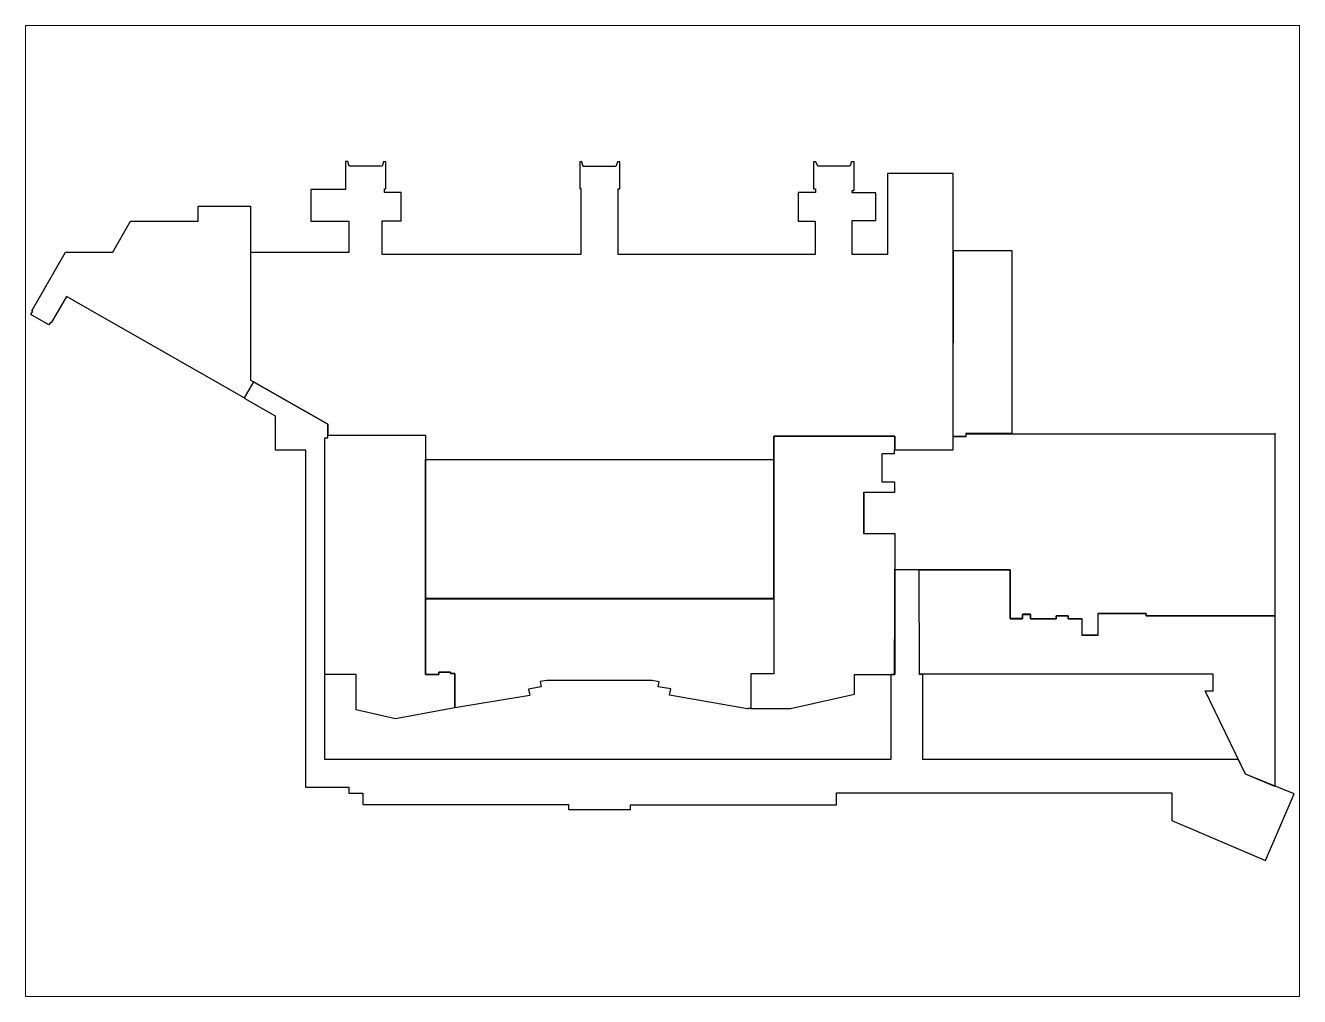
# Paper-space layout 'Layout1' of a CAD drawing. Header units: inches. Extents: x 1.05 to 9.45, y 0.8 to 7.2.
# The model-space entities are those that its viewports show. They can reach past a viewport. Long polylines and large blocks are cut down to what shows.
import ezdxf

# ---------------------------------------------------------------- set-up
doc = ezdxf.new("R2010")
doc.units = ezdxf.units.IN
doc.header["$MEASUREMENT"] = 0
for name, color, linetype, plot in [('AIRLINE LOUNGE', 104, 'Continuous', False), ('AIRTRAIN CORRIDOR & WHITEBOX', 104, 'Continuous', False), ('CBP', 104, 'Continuous', False), ('DEPARTURES CHECK IN', 104, 'Continuous', False), ('POST CBP CORRIDOR', 104, 'Continuous', False), ('POST TSA AND OVERLOOK', 104, 'Continuous', False), ('RETAIL BOH-E', 104, 'Continuous', False), ('RETAIL BOH-W', 104, 'Continuous', False), ('sterile corridor', 104, 'Continuous', False), ('TSA SSCP', 104, 'Continuous', False)]:
    doc.layers.add(name, color=color, linetype=linetype, plot=plot)

msp = doc.modelspace()

# ---------------------------------------------------------------- linework, layer by layer
at = {"layer": 'AIRLINE LOUNGE'}
msp.add_lwpolyline([(14.072, 5.806), (15.53, 5.812), (15.53, 5.03), (15.727, 5.03), (15.727, 5.1), (15.858, 5.1), (15.858, 5.026), (16.269, 5.026), (16.269, 5.075), (16.46, 5.075), (16.46, 5.029), (16.682, 5.029), (16.682, 4.768), (16.94, 4.768), (16.94, 5.111), (17.71, 5.111), (17.71, 5.075), (19.774, 5.075), (19.774, 2.34), (19.302, 2.54), (18.658, 3.873), (18.783, 3.873), (18.783, 4.14), (14.08, 4.14)], close=True, dxfattribs=at)
at = {"layer": 'AIRTRAIN CORRIDOR & WHITEBOX'}
msp.add_lwpolyline([(-0.147, 9.962), (0.395, 10.901), (1.149, 10.901), (1.435, 11.397), (2.52, 11.397), (2.52, 11.638), (3.356, 11.638), (3.356, 8.851), (3.404, 8.823), (3.256, 8.566), (0.407, 10.194), (0.162, 9.771), (0.15, 9.778), (0.127, 9.739), (-0.161, 9.905), (-0.132, 9.955)], close=True, dxfattribs=at)
at = {"layer": 'CBP'}
msp.add_lwpolyline([(14.62, 7.95), (14.825, 7.95), (14.825, 7.994), (19.774, 7.994), (19.774, 5.077), (17.726, 5.077), (17.712, 5.077), (17.712, 5.112), (16.939, 5.112), (16.939, 4.769), (16.683, 4.769), (16.683, 5.03), (16.461, 5.03), (16.461, 5.075), (16.29, 5.075), (16.268, 5.075), (16.268, 5.026), (15.858, 5.026), (15.858, 5.101), (15.727, 5.101), (15.727, 5.031), (15.532, 5.031), (15.532, 5.813), (13.688, 5.813), (13.688, 6.39), (13.191, 6.39), (13.191, 7.056), (13.682, 7.056), (13.682, 7.219), (13.482, 7.219), (13.482, 7.678), (13.678, 7.678), (13.678, 7.735), (14.62, 7.735)], close=True, dxfattribs=at)
at = {"layer": 'DEPARTURES CHECK IN'}
msp.add_lwpolyline([(4.881, 12.353), (4.881, 11.904), (4.325, 11.904), (4.325, 11.397), (4.933, 11.397), (4.933, 10.899), (3.357, 10.899), (3.357, 8.852), (4.597, 8.145), (4.597, 7.972), (6.161, 7.972), (6.161, 7.581), (11.742, 7.581), (11.742, 7.957), (13.684, 7.957), (13.684, 7.735), (14.619, 7.735), (14.619, 12.162), (13.567, 12.162), (13.567, 10.864), (12.999, 10.864), (12.999, 11.408), (13.381, 11.408), (13.381, 11.853), (12.999, 11.853), (12.999, 11.888), (13.029, 11.888), (13.029, 12.351), (12.99, 12.351), (12.964, 12.28), (12.449, 12.28), (12.419, 12.352), (12.38, 12.352), (12.38, 11.918), (12.41, 11.918), (12.41, 11.856), (12.135, 11.856), (12.135, 11.401), (12.409, 11.401), (12.409, 10.864), (9.251, 10.864), (9.251, 11.919), (9.275, 11.919), (9.275, 12.348), (9.239, 12.348), (9.211, 12.277), (8.69, 12.277), (8.666, 12.351), (8.635, 12.351), (8.635, 11.92), (8.652, 11.92), (8.652, 10.865), (5.47, 10.865), (5.47, 11.406), (5.774, 11.406), (5.774, 11.856), (5.504, 11.856), (5.504, 11.918), (5.525, 11.918), (5.525, 12.35), (5.489, 12.35), (5.465, 12.281), (4.939, 12.281), (4.915, 12.353)], close=True, dxfattribs=at)
msp.add_lwpolyline([(19.774, 8.004), (19.774, 5.075)], dxfattribs=at)
at = {"layer": 'POST CBP CORRIDOR'}
msp.add_lwpolyline([(14.624, 10.93), (15.556, 10.93), (15.556, 7.996), (14.823, 7.996), (14.823, 7.951), (14.62, 7.951)], close=True, dxfattribs=at)
at = {"layer": 'POST TSA AND OVERLOOK'}
msp.add_lwpolyline([(6.162, 5.351), (11.746, 5.351), (11.742, 4.146), (11.376, 4.146), (11.376, 3.59), (11.339, 3.59), (11.339, 3.584), (11.323, 3.584), (10.072, 3.805), (10.092, 3.905), (9.89, 3.938), (9.906, 4.021), (9.796, 4.04), (8.108, 4.04), (8, 4.022), (8.015, 3.939), (7.814, 3.904), (7.835, 3.802), (6.633, 3.602), (6.633, 4.155), (6.562, 4.155), (6.562, 4.173), (6.374, 4.173), (6.374, 4.138), (6.162, 4.138)], close=True, dxfattribs=at)
at = {"layer": 'RETAIL BOH-E'}
msp.add_lwpolyline([(13.684, 7.956), (11.743, 7.956), (11.743, 4.145), (11.377, 4.145), (11.377, 3.594), (12.013, 3.594), (13.035, 3.823), (13.035, 4.137), (13.68, 4.137), (13.687, 6.389), (13.189, 6.389), (13.189, 7.056), (13.682, 7.056), (13.682, 7.218), (13.481, 7.218), (13.481, 7.679), (13.677, 7.679), (13.677, 7.735), (13.684, 7.735)], close=True, dxfattribs=at)
at = {"layer": 'RETAIL BOH-W'}
msp.add_lwpolyline([(4.597, 7.972), (6.161, 7.972), (6.161, 4.138), (6.374, 4.138), (6.374, 4.173), (6.562, 4.173), (6.562, 4.153), (6.632, 4.153), (6.632, 3.602), (5.682, 3.426), (5.05, 3.573), (5.05, 4.138), (4.548, 4.138), (4.548, 7.928), (4.598, 7.928)], close=True, dxfattribs=at)
at = {"layer": 'sterile corridor'}
msp.add_lwpolyline([(3.406, 8.823), (3.257, 8.565), (3.755, 8.278), (3.755, 7.736), (4.237, 7.736), (4.237, 2.33), (4.931, 2.33), (4.931, 2.235), (5.158, 2.235), (5.158, 2.056), (8.454, 2.056), (8.454, 1.974), (9.445, 1.974), (9.445, 2.051), (12.748, 2.051), (12.748, 2.243), (18.124, 2.243), (18.124, 1.798), (19.626, 1.159), (20.081, 2.222), (19.303, 2.538), (19.186, 2.772), (14.132, 2.772), (14.132, 4.137), (14.077, 4.137), (14.071, 5.813), (13.682, 5.813), (13.682, 4.135), (13.619, 4.135), (13.619, 2.775), (4.546, 2.775), (4.546, 7.929), (4.596, 7.929), (4.596, 8.145)], close=True, dxfattribs=at)
at = {"layer": 'TSA SSCP'}
msp.add_lwpolyline([(6.161, 7.581), (11.741, 7.581), (11.741, 5.352), (6.161, 5.352)], close=True, dxfattribs=at)

psp = doc.layouts.get("Layout1")

# ---------------------------------------------------------------- viewports
at = {"layer": '0'}
psp.add_viewport(center=(5.25, 4), size=(8.4, 6.4), view_center_point=(9.9599, 6.7557), view_height=15.556045, dxfattribs=at)

doc.saveas('drawing.dxf')
